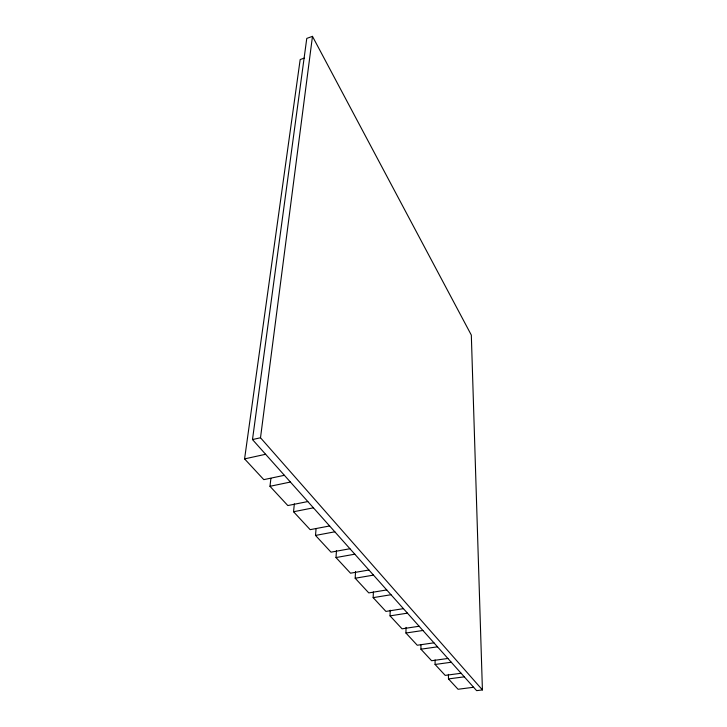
<?xml version="1.0" encoding="UTF-8"?>
<svg xmlns="http://www.w3.org/2000/svg" width="727" height="727" viewBox="0 0 727 727"><rect width="100%" height="100%" fill="white"/><g stroke="black" fill="none" stroke-linecap="round" stroke-linejoin="round"><path stroke-width="1.09" d="M447.905 658.471L431.62 660.734L420.924 649.193L420.96 644.658M433.937 642.822L417.262 645.24L405.939 633.017L406.039 627.356M419.143 626.247L402.058 628.828L390.045 615.869L390.208 610.189M403.43 608.653L385.919 611.416L373.16 597.639L373.387 591.969M386.737 589.942L368.771 592.905L355.176 578.238L355.539 571.449M368.943 570.013L350.505 573.194L336.001 557.554L336.456 550.766M349.941 548.74L331.012 552.166L315.509 535.436L316.072 528.647M329.622 525.966L310.165 529.665L293.554 511.744L294.335 503.847M307.821 501.557L287.819 505.556L269.971 486.299L270.907 478.402M482.419 689.914L260.502 437.763L312.474 36.35L306.776 38.404L252.487 439.571L476.63 690.65L482.419 689.914L471.323 335.092L312.474 36.35M284.384 475.304L263.801 479.638L244.581 458.891L300.178 59.55L304.204 58.133M252.487 439.571L260.502 437.763M244.581 458.891L265.619 454.275M269.971 486.299L290.409 482.046M293.554 511.744L313.419 507.819M315.509 535.436L334.829 531.81M336.001 557.554L354.812 554.192M355.176 578.238L373.496 575.121M373.16 597.639L391.008 594.731M390.045 615.869L407.447 613.152M405.939 633.017L422.923 630.482M420.924 649.193L437.509 646.821M435.082 659.925L435.082 664.469L451.276 662.242M461.109 673.266L445.197 675.383L435.082 664.469M448.432 674.374L448.477 678.918L464.299 676.837M473.613 687.26L458.055 689.26L448.477 678.918"/></g></svg>
